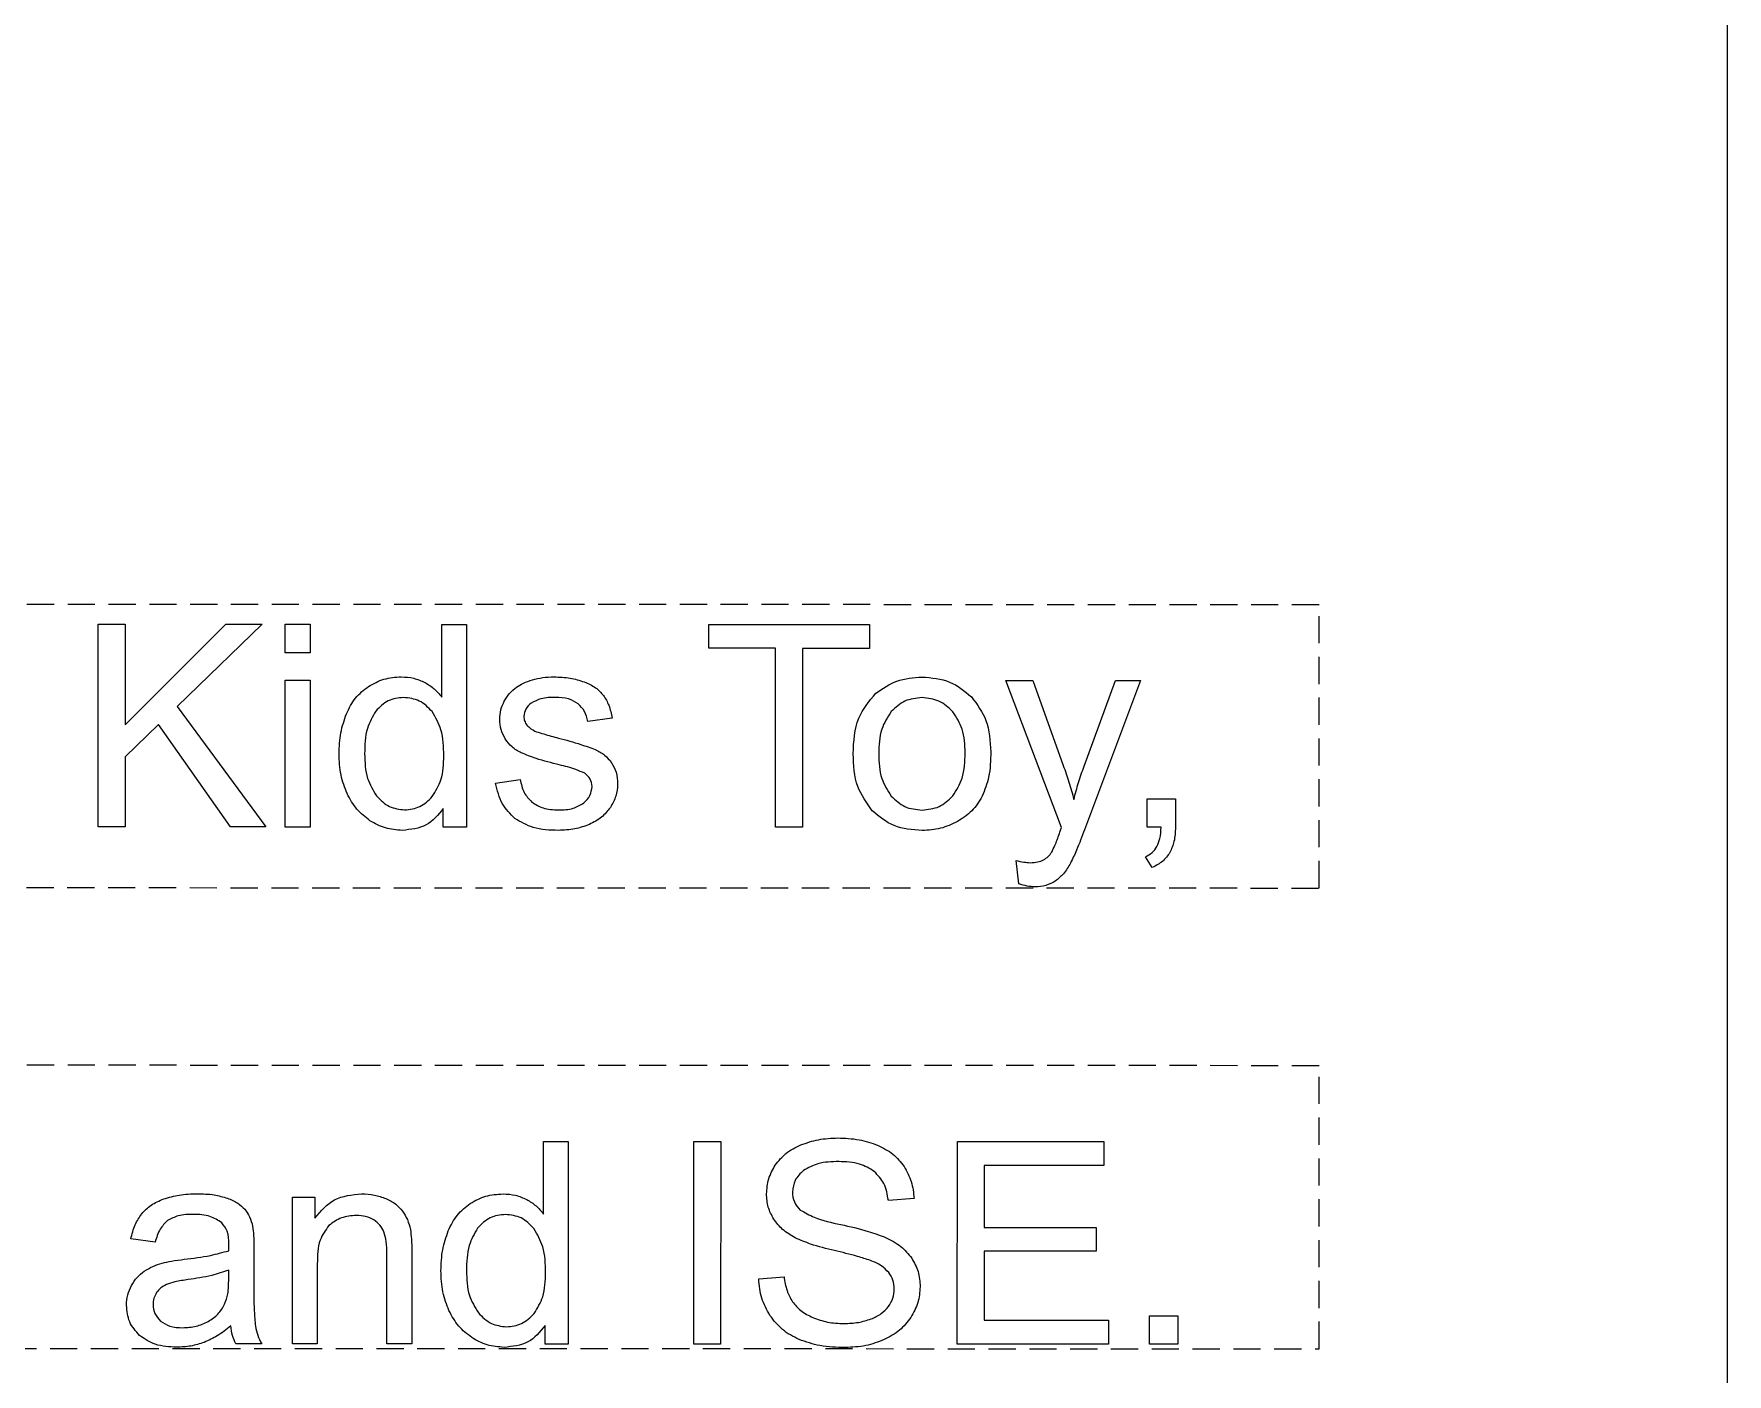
# Model space of a CAD drawing. Header units: millimetres. Extents: x -188 to 188, y -48 to 47.
# Drawn here: x 156.38 to 187.5, y -25.59 to -0.95 of the extents above; entities that cross this region are included whole.
import ezdxf

# ---------------------------------------------------------------- set-up
doc = ezdxf.new("R2010")
doc.units = ezdxf.units.MM
doc.linetypes.add('DASHED', pattern=[0.75, 0.5, -0.25])
doc.layers.get('0').update_dxf_attribs({"linetype": 'CONTINUOUS'})

msp = doc.modelspace()

# ---------------------------------------------------------------- linework, layer by layer
at = {"linetype": 'DASHED'}
for p, q in [((180, -11.445), (83.492, -11.414)), ((180, -16.651), (180, -11.445)), ((83.492, -16.62), (180, -16.651)), ((180, -19.917), (139.425, -19.904)), ((180, -25.121), (180, -19.917)), ((139.425, -25.108), (180, -25.121))]:
    msp.add_line(p, q, dxfattribs=at)
for p, q in [((157.561, -15.528), (157.562, -11.802)), ((157.562, -11.802), (158.055, -11.802)), ((158.055, -11.802), (158.055, -13.65)), ((158.055, -13.65), (159.906, -11.802)), ((160.574, -11.803), (159.011, -13.312)), ((159.906, -11.802), (160.574, -11.803)), ((160.999, -12.329), (160.999, -11.803)), ((160.999, -11.803), (161.457, -11.803)), ((161.457, -11.803), (161.456, -12.329)), ((163.874, -13.141), (163.874, -11.804)), ((163.874, -11.804), (164.329, -11.804)), ((164.329, -11.804), (164.328, -15.531)), ((168.783, -12.245), (168.783, -11.805)), ((168.783, -11.805), (171.737, -11.806)), ((171.737, -11.806), (171.737, -12.246)), ((161.456, -12.329), (160.999, -12.329)), ((170.011, -12.245), (168.783, -12.245)), ((170.009, -15.532), (170.011, -12.245)), ((170.504, -12.246), (170.503, -15.533)), ((171.737, -12.246), (170.504, -12.246)), ((160.998, -15.53), (160.999, -12.83)), ((160.999, -12.83), (161.456, -12.83)), ((161.456, -12.83), (161.455, -15.53)), ((175.267, -15.539), (174.243, -12.834)), ((174.243, -12.834), (174.736, -12.834)), ((174.736, -12.834), (175.297, -14.398)), ((175.681, -14.408), (176.259, -12.835)), ((176.716, -12.835), (175.688, -15.58)), ((176.259, -12.835), (176.716, -12.835)), ((159.011, -13.312), (160.642, -15.529)), ((158.665, -13.643), (158.054, -14.237)), ((159.991, -15.529), (158.665, -13.643)), ((167.005, -13.528), (166.558, -13.589)), ((158.054, -14.237), (158.054, -15.529)), ((164.865, -14.725), (165.317, -14.654)), ((163.903, -15.53), (163.903, -15.19)), ((176.838, -15.535), (176.838, -15.014)), ((176.838, -15.014), (177.359, -15.014)), ((177.359, -15.014), (177.359, -15.535)), ((158.054, -15.529), (157.561, -15.528)), ((160.642, -15.529), (159.991, -15.529)), ((161.455, -15.53), (160.998, -15.53)), ((164.328, -15.531), (163.903, -15.53)), ((170.503, -15.533), (170.009, -15.532)), ((177.097, -15.535), (176.838, -15.535)), ((174.481, -16.574), (174.43, -16.144)), ((176.934, -16.272), (176.807, -16.076)), ((165.745, -22.644), (165.745, -21.308)), ((165.745, -21.308), (166.2, -21.308)), ((166.2, -21.308), (166.199, -25.033)), ((168.506, -25.034), (168.508, -21.308)), ((168.508, -21.308), (169.001, -21.309)), ((169.001, -21.309), (168.999, -25.034)), ((173.35, -25.035), (173.351, -21.31)), ((173.351, -21.31), (176.045, -21.311)), ((176.045, -21.311), (176.045, -21.751)), ((176.045, -21.751), (173.844, -21.75)), ((173.844, -21.75), (173.844, -22.891)), ((161.129, -25.032), (161.13, -22.333)), ((161.13, -22.333), (161.542, -22.333)), ((161.542, -22.333), (161.542, -22.717)), ((172.555, -22.359), (172.083, -22.395)), ((173.844, -22.891), (175.905, -22.891)), ((175.905, -22.891), (175.905, -23.329)), ((158.606, -23.163), (158.159, -23.102)), ((160.421, -23.291), (160.421, -23.9)), ((173.844, -23.328), (173.843, -24.596)), ((175.905, -23.329), (173.844, -23.328)), ((161.587, -23.558), (161.587, -25.032)), ((162.865, -25.032), (162.865, -23.39)), ((163.323, -23.373), (163.322, -25.032)), ((159.958, -23.844), (159.958, -23.677)), ((169.701, -23.837), (170.166, -23.797)), ((176.882, -25.037), (176.883, -24.516)), ((176.883, -24.516), (177.403, -24.516)), ((177.403, -24.516), (177.403, -25.037)), ((165.775, -25.033), (165.775, -24.692)), ((173.843, -24.596), (176.13, -24.597)), ((176.13, -24.597), (176.13, -25.036)), ((160.565, -25.031), (160.087, -25.031)), ((161.587, -25.032), (161.129, -25.032)), ((163.322, -25.032), (162.865, -25.032)), ((166.199, -25.033), (165.775, -25.033)), ((168.999, -25.034), (168.506, -25.034)), ((176.13, -25.036), (173.35, -25.035)), ((177.403, -25.037), (176.882, -25.037))]:
    msp.add_line(p, q)
msp.add_lwpolyline([(-187.5, 47.5), (187.5, 47.5), (187.5, -47.5), (-187.5, -47.5)], close=True)
for points, knots in [([(162.122, -13.449), (162.171, -13.347), (162.267, -13.147), (162.442, -13.011), (162.526, -12.945)], [0, 0, 0, 0, 0.03360039, 0.06543258, 0.06543258, 0.06543258, 0.06543258]), ([(162.526, -12.945), (162.619, -12.894), (162.807, -12.79), (163.021, -12.776), (163.129, -12.769)], [0, 0, 0, 0, 0.03142138, 0.06343565, 0.06343565, 0.06343565, 0.06343565]), ([(163.129, -12.769), (163.207, -12.773), (163.358, -12.781), (163.497, -12.843), (163.564, -12.873)], [0, 0, 0, 0, 0.02321252, 0.04502591, 0.04502591, 0.04502591, 0.04502591]), ([(163.564, -12.873), (163.624, -12.909), (163.742, -12.981), (163.83, -13.088), (163.874, -13.141)], [0, 0, 0, 0, 0.02095867, 0.04126781, 0.04126781, 0.04126781, 0.04126781]), ([(165.024, -13.214), (165.054, -13.165), (165.114, -13.066), (165.204, -12.994), (165.249, -12.958)], [0, 0, 0, 0, 0.01712662, 0.03427153, 0.03427153, 0.03427153, 0.03427153]), ([(165.249, -12.958), (165.29, -12.932), (165.381, -12.875), (165.484, -12.843), (165.54, -12.825)], [0, 0, 0, 0, 0.01456347, 0.03213669, 0.03213669, 0.03213669, 0.03213669]), ([(165.54, -12.825), (165.603, -12.809), (165.733, -12.776), (165.867, -12.772), (165.935, -12.77)], [0, 0, 0, 0, 0.01953323, 0.04001039, 0.04001039, 0.04001039, 0.04001039]), ([(165.935, -12.77), (166.036, -12.773), (166.226, -12.779), (166.407, -12.835), (166.493, -12.862)], [0, 0, 0, 0, 0.0299252, 0.05677904, 0.05677904, 0.05677904, 0.05677904]), ([(166.493, -12.862), (166.566, -12.893), (166.702, -12.951), (166.802, -13.06), (166.848, -13.11)], [0, 0, 0, 0, 0.02349135, 0.04371779, 0.04371779, 0.04371779, 0.04371779]), ([(171.853, -13.072), (171.978, -12.985), (172.232, -12.806), (172.543, -12.784), (172.702, -12.773)], [0, 0, 0, 0, 0.0447115, 0.09158187, 0.09158187, 0.09158187, 0.09158187]), ([(172.702, -12.773), (172.878, -12.786), (173.22, -12.813), (173.484, -13.031), (173.612, -13.138)], [0, 0, 0, 0, 0.0514031, 0.1002117, 0.1002117, 0.1002117, 0.1002117]), ([(163.172, -13.148), (163.074, -13.159), (162.875, -13.182), (162.734, -13.325), (162.662, -13.397)], [0, 0, 0, 0, 0.02867907, 0.05829216, 0.05829216, 0.05829216, 0.05829216]), ([(163.698, -13.408), (163.624, -13.332), (163.479, -13.184), (163.273, -13.16), (163.172, -13.148)], [0, 0, 0, 0, 0.03075984, 0.06026966, 0.06026966, 0.06026966, 0.06026966]), ([(164.941, -13.548), (164.944, -13.489), (164.951, -13.372), (165, -13.266), (165.024, -13.214)], [0, 0, 0, 0, 0.01750378, 0.03470578, 0.03470578, 0.03470578, 0.03470578]), ([(165.518, -13.251), (165.479, -13.285), (165.405, -13.351), (165.39, -13.449), (165.383, -13.495)], [0, 0, 0, 0, 0.01516784, 0.02868602, 0.02868602, 0.02868602, 0.02868602]), ([(165.968, -13.147), (165.876, -13.147), (165.718, -13.149), (165.577, -13.221), (165.518, -13.251)], [0, 0, 0, 0, 0.02713536, 0.04674601, 0.04674601, 0.04674601, 0.04674601]), ([(166.381, -13.264), (166.324, -13.23), (166.197, -13.154), (166.049, -13.149), (165.968, -13.147)], [0, 0, 0, 0, 0.01969574, 0.04354957, 0.04354957, 0.04354957, 0.04354957]), ([(166.558, -13.589), (166.544, -13.524), (166.516, -13.398), (166.425, -13.308), (166.381, -13.264)], [0, 0, 0, 0, 0.01948551, 0.03773296, 0.03773296, 0.03773296, 0.03773296]), ([(166.848, -13.11), (166.883, -13.17), (166.961, -13.299), (166.99, -13.448), (167.005, -13.528)], [0, 0, 0, 0, 0.02066811, 0.04499179, 0.04499179, 0.04499179, 0.04499179]), ([(171.436, -14.183), (171.447, -13.956), (171.466, -13.538), (171.732, -13.218), (171.853, -13.072)], [0, 0, 0, 0, 0.0660953, 0.1215686, 0.1215686, 0.1215686, 0.1215686]), ([(172.702, -13.151), (172.593, -13.162), (172.374, -13.183), (172.213, -13.333), (172.133, -13.408)], [0, 0, 0, 0, 0.03204441, 0.06403672, 0.06403672, 0.06403672, 0.06403672]), ([(173.268, -13.41), (173.188, -13.334), (173.028, -13.184), (172.811, -13.162), (172.702, -13.151)], [0, 0, 0, 0, 0.03202394, 0.06373291, 0.06373291, 0.06373291, 0.06373291]), ([(173.612, -13.138), (173.715, -13.277), (173.936, -13.576), (173.955, -13.948), (173.965, -14.146)], [0, 0, 0, 0, 0.0508838, 0.1089161, 0.1089161, 0.1089161, 0.1089161]), ([(161.987, -14.183), (161.992, -14.053), (162.001, -13.802), (162.083, -13.564), (162.122, -13.449)], [0, 0, 0, 0, 0.03869144, 0.07492395, 0.07492395, 0.07492395, 0.07492395]), ([(162.662, -13.397), (162.603, -13.502), (162.465, -13.744), (162.46, -14.024), (162.457, -14.183)], [0, 0, 0, 0, 0.03557485, 0.08231251, 0.08231251, 0.08231251, 0.08231251]), ([(163.911, -14.221), (163.908, -14.057), (163.903, -13.767), (163.76, -13.516), (163.698, -13.408)], [0, 0, 0, 0, 0.04834133, 0.08529363, 0.08529363, 0.08529363, 0.08529363]), ([(165.041, -13.91), (165.012, -13.854), (164.953, -13.74), (164.945, -13.612), (164.941, -13.548)], [0, 0, 0, 0, 0.01882648, 0.03796222, 0.03796222, 0.03796222, 0.03796222]), ([(165.383, -13.495), (165.386, -13.524), (165.391, -13.582), (165.423, -13.63), (165.439, -13.655)], [0, 0, 0, 0, 0.00856732, 0.01721525, 0.01721525, 0.01721525, 0.01721525]), ([(165.439, -13.655), (165.462, -13.679), (165.512, -13.732), (165.579, -13.761), (165.615, -13.777)], [0, 0, 0, 0, 0.00984635, 0.02155944, 0.02155944, 0.02155944, 0.02155944]), ([(172.133, -13.408), (172.067, -13.512), (171.919, -13.748), (171.911, -14.028), (171.906, -14.183)], [0, 0, 0, 0, 0.03641617, 0.08208071, 0.08208071, 0.08208071, 0.08208071]), ([(173.495, -14.168), (173.49, -14.017), (173.481, -13.743), (173.334, -13.513), (173.268, -13.41)], [0, 0, 0, 0, 0.04437608, 0.08052825, 0.08052825, 0.08052825, 0.08052825]), ([(165.336, -14.167), (165.276, -14.134), (165.159, -14.07), (165.08, -13.962), (165.041, -13.91)], [0, 0, 0, 0, 0.02036027, 0.0395239, 0.0395239, 0.0395239, 0.0395239]), ([(165.615, -13.777), (165.66, -13.791), (165.794, -13.833), (165.929, -13.87), (166.019, -13.894)], [0, 0, 0, 0, 0.01417141, 0.04207999, 0.04207999, 0.04207999, 0.04207999]), ([(166.019, -13.894), (166.157, -13.931), (166.386, -13.992), (166.608, -14.074), (166.696, -14.107)], [0, 0, 0, 0, 0.04286693, 0.07102849, 0.07102849, 0.07102849, 0.07102849]), ([(162.136, -14.916), (162.092, -14.803), (162.002, -14.567), (161.992, -14.314), (161.987, -14.183)], [0, 0, 0, 0, 0.03605511, 0.07528463, 0.07528463, 0.07528463, 0.07528463]), ([(162.457, -14.183), (162.461, -14.338), (162.468, -14.616), (162.612, -14.853), (162.676, -14.958)], [0, 0, 0, 0, 0.04564131, 0.08179437, 0.08179437, 0.08179437, 0.08179437]), ([(163.701, -14.97), (163.762, -14.869), (163.901, -14.64), (163.908, -14.372), (163.911, -14.221)], [0, 0, 0, 0, 0.03474583, 0.07894093, 0.07894093, 0.07894093, 0.07894093]), ([(166.034, -14.387), (165.891, -14.351), (165.654, -14.292), (165.426, -14.202), (165.336, -14.167)], [0, 0, 0, 0, 0.04422976, 0.07322745, 0.07322745, 0.07322745, 0.07322745]), ([(166.696, -14.107), (166.756, -14.137), (166.874, -14.195), (166.957, -14.297), (166.997, -14.347)], [0, 0, 0, 0, 0.01990193, 0.03892138, 0.03892138, 0.03892138, 0.03892138]), ([(171.785, -15.23), (171.684, -15.088), (171.461, -14.776), (171.445, -14.391), (171.436, -14.183)], [0, 0, 0, 0, 0.051527, 0.1125309, 0.1125309, 0.1125309, 0.1125309]), ([(171.906, -14.183), (171.911, -14.339), (171.919, -14.619), (172.067, -14.855), (172.132, -14.96)], [0, 0, 0, 0, 0.0456961, 0.08219662, 0.08219662, 0.08219662, 0.08219662]), ([(173.269, -14.959), (173.334, -14.853), (173.483, -14.612), (173.491, -14.327), (173.495, -14.168)], [0, 0, 0, 0, 0.03686676, 0.0835405, 0.0835405, 0.0835405, 0.0835405]), ([(173.965, -14.146), (173.962, -14.303), (173.957, -14.586), (173.854, -14.849), (173.809, -14.965)], [0, 0, 0, 0, 0.04671594, 0.08403622, 0.08403622, 0.08403622, 0.08403622]), ([(166.502, -14.542), (166.447, -14.518), (166.297, -14.45), (166.137, -14.412), (166.034, -14.387)], [0, 0, 0, 0, 0.01779979, 0.04936643, 0.04936643, 0.04936643, 0.04936643]), ([(166.636, -14.787), (166.63, -14.737), (166.619, -14.638), (166.541, -14.575), (166.502, -14.542)], [0, 0, 0, 0, 0.01425778, 0.02886635, 0.02886635, 0.02886635, 0.02886635]), ([(166.997, -14.347), (167.029, -14.404), (167.097, -14.526), (167.103, -14.665), (167.107, -14.738)], [0, 0, 0, 0, 0.01947682, 0.04113075, 0.04113075, 0.04113075, 0.04113075]), ([(175.297, -14.398), (175.333, -14.499), (175.406, -14.705), (175.464, -14.916), (175.493, -15.023)], [0, 0, 0, 0, 0.03221631, 0.06554581, 0.06554581, 0.06554581, 0.06554581]), ([(175.493, -15.023), (175.52, -14.919), (175.575, -14.712), (175.646, -14.509), (175.681, -14.408)], [0, 0, 0, 0, 0.03231789, 0.06435255, 0.06435255, 0.06435255, 0.06435255]), ([(162.555, -15.413), (162.469, -15.347), (162.294, -15.211), (162.189, -15.016), (162.136, -14.916)], [0, 0, 0, 0, 0.03212052, 0.06568243, 0.06568243, 0.06568243, 0.06568243]), ([(165.216, -15.373), (165.132, -15.288), (164.953, -15.106), (164.895, -14.857), (164.865, -14.725)], [0, 0, 0, 0, 0.03531054, 0.07505248, 0.07505248, 0.07505248, 0.07505248]), ([(165.317, -14.654), (165.334, -14.738), (165.365, -14.897), (165.477, -15.015), (165.529, -15.071)], [0, 0, 0, 0, 0.0250825, 0.0476328, 0.0476328, 0.0476328, 0.0476328]), ([(166.484, -15.088), (166.528, -15.044), (166.614, -14.961), (166.629, -14.843), (166.636, -14.787)], [0, 0, 0, 0, 0.01804036, 0.03465776, 0.03465776, 0.03465776, 0.03465776]), ([(167.107, -14.738), (167.101, -14.814), (167.089, -14.968), (167.012, -15.101), (166.973, -15.169)], [0, 0, 0, 0, 0.02246073, 0.04561331, 0.04561331, 0.04561331, 0.04561331]), ([(162.676, -14.958), (162.75, -15.033), (162.893, -15.178), (163.095, -15.203), (163.192, -15.215)], [0, 0, 0, 0, 0.03063966, 0.05914374, 0.05914374, 0.05914374, 0.05914374]), ([(163.903, -15.19), (163.807, -15.307), (163.611, -15.544), (163.304, -15.575), (163.148, -15.591)], [0, 0, 0, 0, 0.04373936, 0.08866342, 0.08866342, 0.08866342, 0.08866342]), ([(163.192, -15.215), (163.289, -15.204), (163.487, -15.181), (163.629, -15.041), (163.701, -14.97)], [0, 0, 0, 0, 0.02841031, 0.05804259, 0.05804259, 0.05804259, 0.05804259]), ([(165.529, -15.071), (165.597, -15.113), (165.745, -15.206), (165.921, -15.212), (166.016, -15.216)], [0, 0, 0, 0, 0.02353605, 0.05157541, 0.05157541, 0.05157541, 0.05157541]), ([(166.016, -15.216), (166.11, -15.214), (166.277, -15.21), (166.421, -15.125), (166.484, -15.088)], [0, 0, 0, 0, 0.02764133, 0.04922798, 0.04922798, 0.04922798, 0.04922798]), ([(166.973, -15.169), (166.922, -15.233), (166.817, -15.366), (166.666, -15.442), (166.588, -15.482)], [0, 0, 0, 0, 0.02422641, 0.05013954, 0.05013954, 0.05013954, 0.05013954]), ([(172.702, -15.594), (172.524, -15.581), (172.179, -15.556), (171.914, -15.337), (171.785, -15.23)], [0, 0, 0, 0, 0.0520537, 0.1007828, 0.1007828, 0.1007828, 0.1007828]), ([(172.132, -14.96), (172.213, -15.035), (172.373, -15.186), (172.592, -15.207), (172.702, -15.218)], [0, 0, 0, 0, 0.03204978, 0.06410057, 0.06410057, 0.06410057, 0.06410057]), ([(172.702, -15.218), (172.811, -15.207), (173.029, -15.185), (173.189, -15.035), (173.269, -14.959)], [0, 0, 0, 0, 0.03187043, 0.06392705, 0.06392705, 0.06392705, 0.06392705]), ([(173.809, -14.965), (173.751, -15.06), (173.634, -15.248), (173.447, -15.369), (173.354, -15.429)], [0, 0, 0, 0, 0.03274703, 0.06571201, 0.06571201, 0.06571201, 0.06571201]), ([(163.148, -15.591), (163.043, -15.584), (162.832, -15.569), (162.647, -15.465), (162.555, -15.413)], [0, 0, 0, 0, 0.03129978, 0.06265727, 0.06265727, 0.06265727, 0.06265727]), ([(166.018, -15.592), (165.86, -15.588), (165.574, -15.579), (165.327, -15.437), (165.216, -15.373)], [0, 0, 0, 0, 0.04668202, 0.08428699, 0.08428699, 0.08428699, 0.08428699]), ([(166.588, -15.482), (166.499, -15.514), (166.315, -15.581), (166.12, -15.588), (166.018, -15.592)], [0, 0, 0, 0, 0.02807231, 0.05832261, 0.05832261, 0.05832261, 0.05832261]), ([(173.354, -15.429), (173.251, -15.477), (173.045, -15.575), (172.817, -15.588), (172.702, -15.594)], [0, 0, 0, 0, 0.03360429, 0.06782347, 0.06782347, 0.06782347, 0.06782347]), ([(175.226, -15.651), (175.231, -15.635), (175.244, -15.598), (175.258, -15.561), (175.267, -15.539)], [0, 0, 0, 0, 0.00498485, 0.01190232, 0.01190232, 0.01190232, 0.01190232]), ([(177.02, -15.889), (177.041, -15.84), (177.088, -15.727), (177.093, -15.604), (177.097, -15.535)], [0, 0, 0, 0, 0.01595013, 0.03650994, 0.03650994, 0.03650994, 0.03650994]), ([(177.359, -15.535), (177.356, -15.623), (177.351, -15.784), (177.286, -15.932), (177.257, -15.999)], [0, 0, 0, 0, 0.02608536, 0.04789409, 0.04789409, 0.04789409, 0.04789409]), ([(175.086, -15.992), (175.105, -15.952), (175.16, -15.842), (175.2, -15.726), (175.226, -15.651)], [0, 0, 0, 0, 0.0132191, 0.03685051, 0.03685051, 0.03685051, 0.03685051]), ([(175.688, -15.58), (175.642, -15.706), (175.565, -15.914), (175.469, -16.114), (175.432, -16.193)], [0, 0, 0, 0, 0.04032667, 0.06645751, 0.06645751, 0.06645751, 0.06645751]), ([(174.43, -16.144), (174.477, -16.156), (174.563, -16.178), (174.651, -16.183), (174.692, -16.185)], [0, 0, 0, 0, 0.01437316, 0.02655404, 0.02655404, 0.02655404, 0.02655404]), ([(174.692, -16.185), (174.738, -16.184), (174.823, -16.181), (174.901, -16.149), (174.936, -16.134)], [0, 0, 0, 0, 0.01378591, 0.02512281, 0.02512281, 0.02512281, 0.02512281]), ([(174.936, -16.134), (174.965, -16.115), (175.024, -16.077), (175.065, -16.02), (175.086, -15.992)], [0, 0, 0, 0, 0.0103217, 0.02084315, 0.02084315, 0.02084315, 0.02084315]), ([(176.807, -16.076), (176.852, -16.053), (176.938, -16.009), (176.994, -15.928), (177.02, -15.889)], [0, 0, 0, 0, 0.01483085, 0.02877086, 0.02877086, 0.02877086, 0.02877086]), ([(177.257, -15.999), (177.216, -16.055), (177.132, -16.173), (177.002, -16.238), (176.934, -16.272)], [0, 0, 0, 0, 0.02045706, 0.04286042, 0.04286042, 0.04286042, 0.04286042]), ([(175.432, -16.193), (175.392, -16.261), (175.318, -16.389), (175.204, -16.481), (175.152, -16.524)], [0, 0, 0, 0, 0.02357524, 0.04370579, 0.04370579, 0.04370579, 0.04370579]), ([(174.776, -16.63), (174.729, -16.627), (174.628, -16.62), (174.532, -16.59), (174.481, -16.574)], [0, 0, 0, 0, 0.01405155, 0.03011558, 0.03011558, 0.03011558, 0.03011558]), ([(175.152, -16.524), (175.095, -16.555), (174.978, -16.619), (174.845, -16.626), (174.776, -16.63)], [0, 0, 0, 0, 0.01901108, 0.03951849, 0.03951849, 0.03951849, 0.03951849]), ([(170.004, -21.745), (170.065, -21.667), (170.192, -21.507), (170.377, -21.418), (170.472, -21.373)], [0, 0, 0, 0, 0.02920768, 0.06047628, 0.06047628, 0.06047628, 0.06047628]), ([(170.472, -21.373), (170.579, -21.336), (170.801, -21.259), (171.035, -21.25), (171.156, -21.246)], [0, 0, 0, 0, 0.03383405, 0.06986944, 0.06986944, 0.06986944, 0.06986944]), ([(171.156, -21.246), (171.287, -21.25), (171.537, -21.259), (171.774, -21.34), (171.886, -21.379)], [0, 0, 0, 0, 0.03911888, 0.0746416, 0.0746416, 0.0746416, 0.0746416]), ([(171.886, -21.379), (171.985, -21.428), (172.177, -21.522), (172.309, -21.69), (172.373, -21.772)], [0, 0, 0, 0, 0.03248041, 0.06324374, 0.06324374, 0.06324374, 0.06324374]), ([(169.844, -22.272), (169.851, -22.179), (169.865, -21.991), (169.958, -21.828), (170.004, -21.745)], [0, 0, 0, 0, 0.02757859, 0.05571362, 0.05571362, 0.05571362, 0.05571362]), ([(171.176, -21.68), (171.044, -21.682), (170.812, -21.686), (170.611, -21.796), (170.524, -21.844)], [0, 0, 0, 0, 0.03887543, 0.06810983, 0.06810983, 0.06810983, 0.06810983]), ([(171.825, -21.861), (171.737, -21.808), (171.537, -21.69), (171.305, -21.684), (171.176, -21.68)], [0, 0, 0, 0, 0.0304007, 0.06837544, 0.06837544, 0.06837544, 0.06837544]), ([(172.373, -21.772), (172.423, -21.862), (172.525, -22.045), (172.545, -22.254), (172.555, -22.359)], [0, 0, 0, 0, 0.03057817, 0.06207858, 0.06207858, 0.06207858, 0.06207858]), ([(170.524, -21.844), (170.464, -21.9), (170.349, -22.008), (170.329, -22.164), (170.319, -22.239)], [0, 0, 0, 0, 0.02370842, 0.04575164, 0.04575164, 0.04575164, 0.04575164]), ([(172.083, -22.395), (172.065, -22.286), (172.032, -22.082), (171.891, -21.932), (171.825, -21.861)], [0, 0, 0, 0, 0.03210898, 0.06046797, 0.06046797, 0.06046797, 0.06046797]), ([(158.36, -22.638), (158.414, -22.582), (158.529, -22.462), (158.683, -22.399), (158.764, -22.366)], [0, 0, 0, 0, 0.02315852, 0.04918401, 0.04918401, 0.04918401, 0.04918401]), ([(158.764, -22.366), (158.859, -22.339), (159.058, -22.28), (159.267, -22.274), (159.377, -22.271)], [0, 0, 0, 0, 0.02940735, 0.0622124, 0.0622124, 0.0622124, 0.0622124]), ([(159.377, -22.271), (159.482, -22.273), (159.673, -22.276), (159.856, -22.329), (159.938, -22.353)], [0, 0, 0, 0, 0.03138672, 0.05696508, 0.05696508, 0.05696508, 0.05696508]), ([(159.938, -22.353), (160.003, -22.379), (160.122, -22.428), (160.214, -22.517), (160.256, -22.557)], [0, 0, 0, 0, 0.02086923, 0.03809671, 0.03809671, 0.03809671, 0.03809671]), ([(161.542, -22.717), (161.653, -22.587), (161.879, -22.324), (162.225, -22.29), (162.401, -22.272)], [0, 0, 0, 0, 0.049326, 0.100112, 0.100112, 0.100112, 0.100112]), ([(162.401, -22.272), (162.48, -22.275), (162.634, -22.282), (162.778, -22.334), (162.849, -22.36)], [0, 0, 0, 0, 0.02351365, 0.04594094, 0.04594094, 0.04594094, 0.04594094]), ([(162.849, -22.36), (162.912, -22.39), (163.03, -22.446), (163.115, -22.544), (163.155, -22.59)], [0, 0, 0, 0, 0.02055529, 0.03865941, 0.03865941, 0.03865941, 0.03865941]), ([(164.398, -22.448), (164.491, -22.397), (164.679, -22.294), (164.893, -22.28), (165, -22.273)], [0, 0, 0, 0, 0.03141086, 0.06341455, 0.06341455, 0.06341455, 0.06341455]), ([(165, -22.273), (165.078, -22.277), (165.23, -22.284), (165.368, -22.346), (165.435, -22.376)], [0, 0, 0, 0, 0.02320508, 0.04501042, 0.04501042, 0.04501042, 0.04501042]), ([(165.435, -22.376), (165.495, -22.413), (165.614, -22.484), (165.702, -22.592), (165.745, -22.644)], [0, 0, 0, 0, 0.02095247, 0.04125403, 0.04125403, 0.04125403, 0.04125403]), ([(169.975, -22.736), (169.937, -22.664), (169.859, -22.519), (169.849, -22.355), (169.844, -22.272)], [0, 0, 0, 0, 0.02404462, 0.04869044, 0.04869044, 0.04869044, 0.04869044]), ([(170.319, -22.239), (170.325, -22.303), (170.336, -22.429), (170.422, -22.523), (170.464, -22.57)], [0, 0, 0, 0, 0.01865185, 0.03696213, 0.03696213, 0.03696213, 0.03696213]), ([(158.159, -23.102), (158.181, -23.013), (158.222, -22.847), (158.316, -22.704), (158.36, -22.638)], [0, 0, 0, 0, 0.02717768, 0.05087092, 0.05087092, 0.05087092, 0.05087092]), ([(159.31, -22.65), (159.215, -22.651), (159.047, -22.654), (158.898, -22.73), (158.834, -22.763)], [0, 0, 0, 0, 0.02819111, 0.04954673, 0.04954673, 0.04954673, 0.04954673]), ([(159.831, -22.805), (159.761, -22.76), (159.603, -22.659), (159.415, -22.653), (159.31, -22.65)], [0, 0, 0, 0, 0.02469848, 0.05524971, 0.05524971, 0.05524971, 0.05524971]), ([(160.256, -22.557), (160.287, -22.603), (160.354, -22.697), (160.383, -22.81), (160.398, -22.869)], [0, 0, 0, 0, 0.01640487, 0.0344765, 0.0344765, 0.0344765, 0.0344765]), ([(162.304, -22.669), (162.21, -22.676), (162.025, -22.691), (161.874, -22.8), (161.8, -22.854)], [0, 0, 0, 0, 0.02761533, 0.05468511, 0.05468511, 0.05468511, 0.05468511]), ([(162.623, -22.751), (162.575, -22.727), (162.474, -22.677), (162.362, -22.671), (162.304, -22.669)], [0, 0, 0, 0, 0.01601721, 0.03326282, 0.03326282, 0.03326282, 0.03326282]), ([(163.155, -22.59), (163.187, -22.641), (163.252, -22.746), (163.282, -22.866), (163.298, -22.928)], [0, 0, 0, 0, 0.01780245, 0.03687372, 0.03687372, 0.03687372, 0.03687372]), ([(163.994, -22.952), (164.043, -22.85), (164.139, -22.651), (164.313, -22.514), (164.398, -22.448)], [0, 0, 0, 0, 0.0335893, 0.06541028, 0.06541028, 0.06541028, 0.06541028]), ([(165.043, -22.652), (164.945, -22.663), (164.746, -22.685), (164.605, -22.828), (164.534, -22.901)], [0, 0, 0, 0, 0.02866954, 0.05827236, 0.05827236, 0.05827236, 0.05827236]), ([(165.569, -22.911), (165.495, -22.835), (165.35, -22.687), (165.144, -22.663), (165.043, -22.652)], [0, 0, 0, 0, 0.03074939, 0.06024944, 0.06024944, 0.06024944, 0.06024944]), ([(170.464, -22.57), (170.548, -22.617), (170.78, -22.746), (171.041, -22.801), (171.207, -22.835)], [0, 0, 0, 0, 0.02885323, 0.07930843, 0.07930843, 0.07930843, 0.07930843]), ([(158.834, -22.763), (158.785, -22.812), (158.674, -22.925), (158.631, -23.077), (158.606, -23.163)], [0, 0, 0, 0, 0.02059357, 0.04669768, 0.04669768, 0.04669768, 0.04669768]), ([(159.961, -23.199), (159.959, -23.116), (159.956, -22.971), (159.869, -22.855), (159.831, -22.805)], [0, 0, 0, 0, 0.02404347, 0.04239441, 0.04239441, 0.04239441, 0.04239441]), ([(160.398, -22.869), (160.405, -22.923), (160.421, -23.063), (160.421, -23.204), (160.421, -23.291)], [0, 0, 0, 0, 0.01648053, 0.04228048, 0.04228048, 0.04228048, 0.04228048]), ([(161.8, -22.854), (161.738, -22.941), (161.59, -23.149), (161.588, -23.407), (161.587, -23.558)], [0, 0, 0, 0, 0.03123251, 0.0750734, 0.0750734, 0.0750734, 0.0750734]), ([(162.812, -22.972), (162.791, -22.928), (162.746, -22.838), (162.665, -22.781), (162.623, -22.751)], [0, 0, 0, 0, 0.01448573, 0.02952612, 0.02952612, 0.02952612, 0.02952612]), ([(162.865, -23.39), (162.865, -23.308), (162.864, -23.167), (162.828, -23.03), (162.812, -22.972)], [0, 0, 0, 0, 0.02446412, 0.04229482, 0.04229482, 0.04229482, 0.04229482]), ([(163.298, -22.928), (163.305, -22.986), (163.323, -23.134), (163.323, -23.283), (163.323, -23.373)], [0, 0, 0, 0, 0.01757467, 0.04458281, 0.04458281, 0.04458281, 0.04458281]), ([(163.859, -23.686), (163.864, -23.556), (163.873, -23.305), (163.955, -23.067), (163.994, -22.952)], [0, 0, 0, 0, 0.03867842, 0.07489873, 0.07489873, 0.07489873, 0.07489873]), ([(164.534, -22.901), (164.474, -23.005), (164.337, -23.247), (164.332, -23.527), (164.329, -23.686)], [0, 0, 0, 0, 0.03556304, 0.08228499, 0.08228499, 0.08228499, 0.08228499]), ([(165.783, -23.724), (165.78, -23.56), (165.774, -23.27), (165.631, -23.02), (165.569, -22.911)], [0, 0, 0, 0, 0.04832507, 0.08526496, 0.08526496, 0.08526496, 0.08526496]), ([(170.372, -23.083), (170.29, -23.035), (170.135, -22.946), (170.026, -22.803), (169.975, -22.736)], [0, 0, 0, 0, 0.02806069, 0.05323705, 0.05323705, 0.05323705, 0.05323705]), ([(171.207, -22.835), (171.377, -22.873), (171.657, -22.936), (171.926, -23.035), (172.032, -23.073)], [0, 0, 0, 0, 0.05224255, 0.08589628, 0.08589628, 0.08589628, 0.08589628]), ([(159.142, -23.476), (159.304, -23.456), (159.579, -23.423), (159.847, -23.349), (159.958, -23.318)], [0, 0, 0, 0, 0.04863537, 0.08318162, 0.08318162, 0.08318162, 0.08318162]), ([(159.958, -23.318), (159.959, -23.293), (159.96, -23.253), (159.961, -23.213), (159.961, -23.199)], [0, 0, 0, 0, 0.00768961, 0.01194666, 0.01194666, 0.01194666, 0.01194666]), ([(171.091, -23.316), (170.944, -23.28), (170.698, -23.222), (170.466, -23.123), (170.372, -23.083)], [0, 0, 0, 0, 0.04525898, 0.07569623, 0.07569623, 0.07569623, 0.07569623]), ([(171.755, -23.498), (171.675, -23.472), (171.456, -23.402), (171.233, -23.349), (171.091, -23.316)], [0, 0, 0, 0, 0.02520875, 0.06879213, 0.06879213, 0.06879213, 0.06879213]), ([(172.032, -23.073), (172.131, -23.124), (172.317, -23.218), (172.45, -23.378), (172.512, -23.453)], [0, 0, 0, 0, 0.0329862, 0.06181763, 0.06181763, 0.06181763, 0.06181763]), ([(158.407, -23.694), (158.457, -23.663), (158.561, -23.599), (158.677, -23.563), (158.736, -23.544)], [0, 0, 0, 0, 0.01780572, 0.03628451, 0.03628451, 0.03628451, 0.03628451]), ([(158.736, -23.544), (158.792, -23.532), (158.926, -23.502), (159.063, -23.485), (159.142, -23.476)], [0, 0, 0, 0, 0.01725681, 0.04125476, 0.04125476, 0.04125476, 0.04125476]), ([(172.09, -23.717), (172.047, -23.674), (171.951, -23.578), (171.825, -23.526), (171.755, -23.498)], [0, 0, 0, 0, 0.01806493, 0.04046791, 0.04046791, 0.04046791, 0.04046791]), ([(172.512, -23.453), (172.557, -23.534), (172.649, -23.698), (172.661, -23.887), (172.667, -23.983)], [0, 0, 0, 0, 0.02734048, 0.05584471, 0.05584471, 0.05584471, 0.05584471]), ([(158.08, -24.319), (158.083, -24.255), (158.09, -24.128), (158.144, -24.013), (158.17, -23.957)], [0, 0, 0, 0, 0.01909765, 0.03762599, 0.03762599, 0.03762599, 0.03762599]), ([(158.17, -23.957), (158.202, -23.905), (158.265, -23.803), (158.36, -23.73), (158.407, -23.694)], [0, 0, 0, 0, 0.0180758, 0.03561394, 0.03561394, 0.03561394, 0.03561394]), ([(158.812, -23.941), (158.775, -23.959), (158.704, -23.995), (158.655, -24.058), (158.631, -24.089)], [0, 0, 0, 0, 0.01209962, 0.02364072, 0.02364072, 0.02364072, 0.02364072]), ([(159.211, -23.849), (159.13, -23.861), (158.994, -23.88), (158.864, -23.923), (158.812, -23.941)], [0, 0, 0, 0, 0.02446262, 0.04100238, 0.04100238, 0.04100238, 0.04100238]), ([(159.958, -23.677), (159.855, -23.711), (159.611, -23.791), (159.357, -23.828), (159.211, -23.849)], [0, 0, 0, 0, 0.03251931, 0.07680778, 0.07680778, 0.07680778, 0.07680778]), ([(159.884, -24.302), (159.906, -24.238), (159.956, -24.09), (159.957, -23.934), (159.958, -23.844)], [0, 0, 0, 0, 0.0199666, 0.04658642, 0.04658642, 0.04658642, 0.04658642]), ([(160.421, -23.9), (160.419, -24.074), (160.418, -24.344), (160.441, -24.612), (160.45, -24.707)], [0, 0, 0, 0, 0.05206883, 0.08077333, 0.08077333, 0.08077333, 0.08077333]), ([(164.007, -24.419), (163.964, -24.306), (163.874, -24.07), (163.864, -23.817), (163.859, -23.686)], [0, 0, 0, 0, 0.03604296, 0.07525928, 0.07525928, 0.07525928, 0.07525928]), ([(164.329, -23.686), (164.333, -23.841), (164.34, -24.119), (164.484, -24.356), (164.547, -24.461)], [0, 0, 0, 0, 0.04562593, 0.08176684, 0.08176684, 0.08176684, 0.08176684]), ([(165.573, -24.473), (165.634, -24.372), (165.772, -24.143), (165.779, -23.875), (165.783, -23.724)], [0, 0, 0, 0, 0.03473423, 0.07891443, 0.07891443, 0.07891443, 0.07891443]), ([(169.906, -24.507), (169.848, -24.404), (169.733, -24.196), (169.712, -23.958), (169.701, -23.837)], [0, 0, 0, 0, 0.03485739, 0.07071941, 0.07071941, 0.07071941, 0.07071941]), ([(170.166, -23.797), (170.179, -23.883), (170.204, -24.046), (170.283, -24.189), (170.32, -24.256)], [0, 0, 0, 0, 0.02603084, 0.04871976, 0.04871976, 0.04871976, 0.04871976]), ([(172.192, -24.024), (172.188, -23.967), (172.18, -23.857), (172.12, -23.763), (172.09, -23.717)], [0, 0, 0, 0, 0.01661821, 0.03273459, 0.03273459, 0.03273459, 0.03273459]), ([(158.631, -24.089), (158.613, -24.123), (158.576, -24.19), (158.57, -24.268), (158.568, -24.306)], [0, 0, 0, 0, 0.01137028, 0.02288422, 0.02288422, 0.02288422, 0.02288422]), ([(170.32, -24.256), (170.368, -24.314), (170.471, -24.438), (170.617, -24.508), (170.695, -24.545)], [0, 0, 0, 0, 0.02235627, 0.04786066, 0.04786066, 0.04786066, 0.04786066]), ([(172.086, -24.343), (172.117, -24.293), (172.178, -24.195), (172.187, -24.08), (172.192, -24.024)], [0, 0, 0, 0, 0.01720508, 0.03402634, 0.03402634, 0.03402634, 0.03402634]), ([(172.667, -23.983), (172.659, -24.081), (172.644, -24.281), (172.546, -24.455), (172.496, -24.543)], [0, 0, 0, 0, 0.02918692, 0.05919866, 0.05919866, 0.05919866, 0.05919866]), ([(158.319, -24.874), (158.249, -24.796), (158.108, -24.638), (158.089, -24.426), (158.08, -24.319)], [0, 0, 0, 0, 0.03055005, 0.0619048, 0.0619048, 0.0619048, 0.0619048]), ([(158.568, -24.306), (158.574, -24.365), (158.585, -24.482), (158.666, -24.568), (158.706, -24.611)], [0, 0, 0, 0, 0.01712582, 0.03433659, 0.03433659, 0.03433659, 0.03433659]), ([(159.582, -24.618), (159.646, -24.577), (159.771, -24.495), (159.847, -24.365), (159.884, -24.302)], [0, 0, 0, 0, 0.02249769, 0.0443058, 0.0443058, 0.0443058, 0.0443058]), ([(164.427, -24.916), (164.341, -24.849), (164.166, -24.714), (164.061, -24.519), (164.007, -24.419)], [0, 0, 0, 0, 0.03210949, 0.06566003, 0.06566003, 0.06566003, 0.06566003]), ([(164.547, -24.461), (164.622, -24.536), (164.765, -24.68), (164.966, -24.705), (165.063, -24.718)], [0, 0, 0, 0, 0.03062927, 0.05912403, 0.05912403, 0.05912403, 0.05912403]), ([(165.063, -24.718), (165.16, -24.707), (165.358, -24.684), (165.5, -24.544), (165.573, -24.473)], [0, 0, 0, 0, 0.02840078, 0.05802305, 0.05802305, 0.05802305, 0.05802305]), ([(170.442, -24.951), (170.334, -24.896), (170.122, -24.788), (169.977, -24.6), (169.906, -24.507)], [0, 0, 0, 0, 0.03564464, 0.07035805, 0.07035805, 0.07035805, 0.07035805]), ([(170.695, -24.545), (170.784, -24.578), (170.968, -24.645), (171.165, -24.652), (171.266, -24.656)], [0, 0, 0, 0, 0.02824488, 0.05854828, 0.05854828, 0.05854828, 0.05854828]), ([(171.266, -24.656), (171.356, -24.653), (171.526, -24.648), (171.688, -24.597), (171.764, -24.572)], [0, 0, 0, 0, 0.02663864, 0.05072674, 0.05072674, 0.05072674, 0.05072674]), ([(171.764, -24.572), (171.83, -24.544), (171.954, -24.49), (172.044, -24.389), (172.086, -24.343)], [0, 0, 0, 0, 0.02129994, 0.03994391, 0.03994391, 0.03994391, 0.03994391]), ([(172.496, -24.543), (172.432, -24.627), (172.299, -24.799), (172.106, -24.9), (172.007, -24.952)], [0, 0, 0, 0, 0.03125486, 0.06444127, 0.06444127, 0.06444127, 0.06444127]), ([(159.002, -25.092), (158.867, -25.086), (158.618, -25.076), (158.412, -24.938), (158.319, -24.874)], [0, 0, 0, 0, 0.03969908, 0.07299329, 0.07299329, 0.07299329, 0.07299329]), ([(158.706, -24.611), (158.762, -24.647), (158.884, -24.726), (159.031, -24.731), (159.112, -24.734)], [0, 0, 0, 0, 0.01935651, 0.04302845, 0.04302845, 0.04302845, 0.04302845]), ([(159.112, -24.734), (159.196, -24.729), (159.36, -24.721), (159.509, -24.652), (159.582, -24.618)], [0, 0, 0, 0, 0.02513445, 0.04882393, 0.04882393, 0.04882393, 0.04882393]), ([(159.996, -24.698), (159.915, -24.764), (159.765, -24.886), (159.588, -24.966), (159.507, -25.003)], [0, 0, 0, 0, 0.03100397, 0.05785338, 0.05785338, 0.05785338, 0.05785338]), ([(160.087, -25.031), (160.066, -24.98), (160.02, -24.874), (160.004, -24.759), (159.996, -24.698)], [0, 0, 0, 0, 0.01650741, 0.03466274, 0.03466274, 0.03466274, 0.03466274]), ([(160.45, -24.707), (160.462, -24.763), (160.486, -24.876), (160.539, -24.979), (160.565, -25.031)], [0, 0, 0, 0, 0.01711252, 0.03452653, 0.03452653, 0.03452653, 0.03452653]), ([(165.775, -24.692), (165.678, -24.81), (165.482, -25.047), (165.175, -25.078), (165.02, -25.094)], [0, 0, 0, 0, 0.04372478, 0.0886339, 0.0886339, 0.0886339, 0.0886339]), ([(159.507, -25.003), (159.426, -25.029), (159.262, -25.082), (159.09, -25.088), (159.002, -25.092)], [0, 0, 0, 0, 0.0252607, 0.05143498, 0.05143498, 0.05143498, 0.05143498]), ([(165.02, -25.094), (164.914, -25.086), (164.703, -25.071), (164.519, -24.968), (164.427, -24.916)], [0, 0, 0, 0, 0.03128894, 0.06263633, 0.06263633, 0.06263633, 0.06263633]), ([(171.289, -25.098), (171.133, -25.094), (170.843, -25.087), (170.568, -24.994), (170.442, -24.951)], [0, 0, 0, 0, 0.04661864, 0.08646054, 0.08646054, 0.08646054, 0.08646054]), ([(172.007, -24.952), (171.895, -24.995), (171.664, -25.083), (171.417, -25.093), (171.289, -25.098)], [0, 0, 0, 0, 0.03562152, 0.07369358, 0.07369358, 0.07369358, 0.07369358])]:
    msp.add_open_spline(points, degree=3, knots=knots)

doc.saveas('drawing.dxf')
